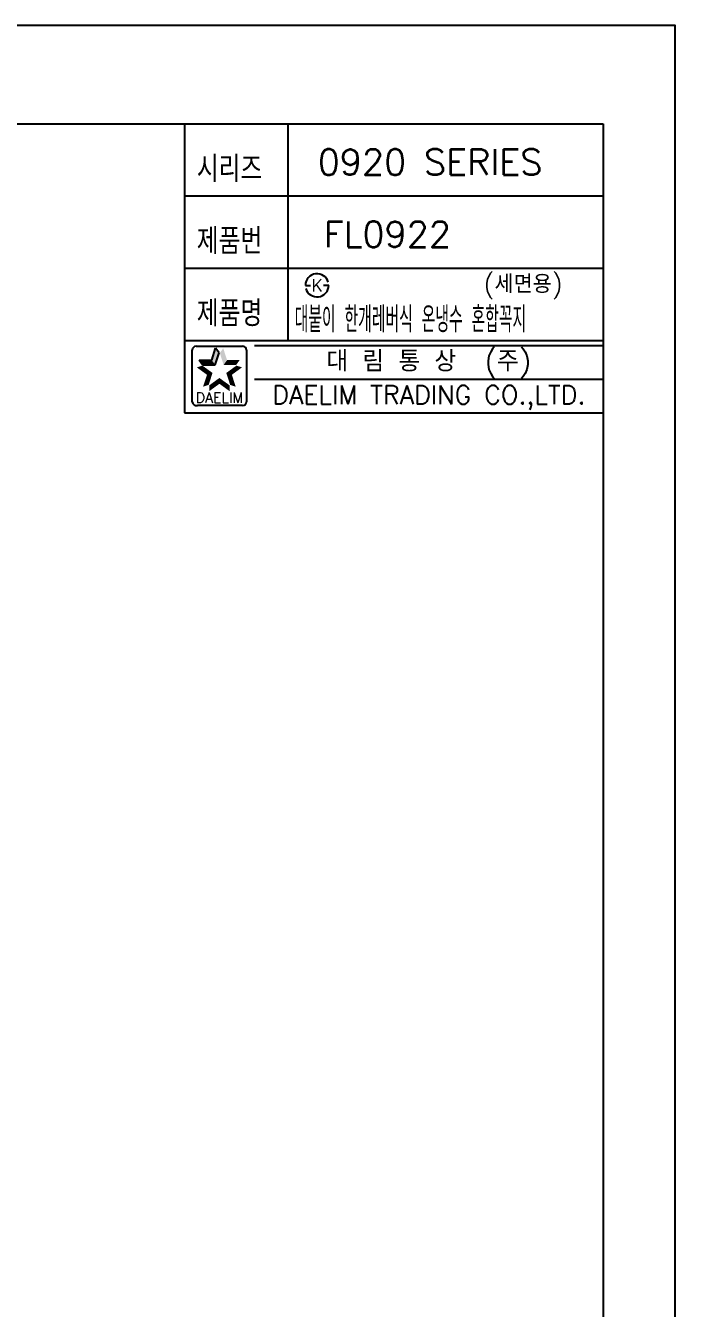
# Model space of a CAD drawing. Extents: x 47470 to 48064, y 16089 to 16509.
# Drawn here: x 47938.6 to 48064.4, y 16260.5 to 16509.1 of the extents above; entities that cross this region are included whole.
import ezdxf
from ezdxf.enums import TextEntityAlignment as Align

# ---------------------------------------------------------------- set-up
doc = ezdxf.new("R2010")
doc.units = 0
doc.header["$LTSCALE"] = 7
doc.header["$MEASUREMENT"] = 0
doc.layers.get('0').update_dxf_attribs({"color": 2, "linetype": 'CONTINUOUS'})
doc.layers.add('D', color=2, linetype='CONTINUOUS')
doc.layers.add('TXT', color=4, linetype='CONTINUOUS')
doc.styles.add('GHS', font='romans', dxfattribs={"bigfont": 'ghs'})
doc.styles.add('ROMANS', font='romans')

msp = doc.modelspace()

# ---------------------------------------------------------------- linework, layer by layer
at = {"color": 7}
for p, q in [((47969.40741, 16490.09586), (47969.40741, 16434.09586)), ((47989.40741, 16490.09586), (47989.40741, 16448.09586)), ((47969.40741, 16476.09586), (48050.40741, 16476.09586)), ((47969.40741, 16462.09586), (48050.40741, 16462.09586)), ((47969.40741, 16448.09586), (48050.40741, 16448.09586)), ((47969.40741, 16434.09586), (48050.40741, 16434.09586))]:
    msp.add_line(p, q, dxfattribs=at)
at = {"color": 2, "linetype": 'Continuous'}
for p, q in [((47971.6349, 16446.98039), (47980.6349, 16446.98039)), ((47982.90741, 16447.09586), (48050.40741, 16447.09586)), ((47970.8849, 16436.23039), (47970.8849, 16446.23039)), ((47981.3849, 16446.23039), (47981.3849, 16436.23039)), ((47982.90741, 16440.59586), (48050.40741, 16440.59586)), ((47980.6349, 16435.48039), (47971.8849, 16435.48039))]:
    msp.add_line(p, q, dxfattribs=at)
at = {"color": 2}
for p, q in [((47974.64655, 16444.27893), (47975.39592, 16446.58525)), ((47976.06102, 16445.66982), (47975.39592, 16446.58525)), ((47972.88664, 16443.3635), (47972.22154, 16444.27893)), ((47972.22154, 16444.27893), (47974.64655, 16444.27893)), ((47975.31165, 16443.3635), (47976.06102, 16445.66982)), ((47972.88664, 16443.3635), (47975.31165, 16443.3635))]:
    msp.add_line(p, q, dxfattribs=at)
at = {"linetype": 'Continuous'}
msp.add_lwpolyline([(47470.40741, 16089.09586), (48064.40741, 16089.09586), (48064.40741, 16509.09586), (47470.40741, 16509.09586)], close=True, dxfattribs=at)
at = {"color": 2, "linetype": 'Continuous'}
for centre, radius, start, end in [((47971.6349, 16446.23039), 0.75, 90, 180), ((47980.6349, 16446.23039), 0.75, 0, 90), ((47971.7599, 16436.35539), 0.88388, 188.1301024, 278.1301024), ((47980.6349, 16436.23039), 0.75, 270, 0)]:
    msp.add_arc(centre, radius, start, end, dxfattribs=at)
at = {"color": 2}
for points in [[(47974.64655, 16444.27893), (47975.31165, 16443.3635), (47975.39592, 16446.58525), (47976.06102, 16445.66982)], [(47976.87389, 16446.58525), (47976.20879, 16445.66982), (47977.62326, 16444.27893), (47976.95816, 16443.3635)], [(47972.22154, 16444.27893), (47972.88664, 16443.3635), (47974.64655, 16444.27893), (47975.31165, 16443.3635)], [(47977.62326, 16444.27893), (47976.95816, 16443.3635), (47980.04827, 16444.27893), (47979.38317, 16443.3635)], [(47973.7267, 16441.44792), (47974.80286, 16441.79758), (47971.76483, 16442.8733), (47972.84098, 16443.22297)], [(47972.97733, 16439.14159), (47974.05349, 16439.49126), (47973.7267, 16441.44792), (47974.80286, 16441.79758)], [(47980.50498, 16442.8733), (47979.42883, 16443.22297), (47978.54311, 16441.44792), (47977.46695, 16441.79758)], [(47978.54311, 16441.44792), (47977.46695, 16441.79758), (47979.29248, 16439.14159), (47978.21632, 16439.49126)], [(47976.1349, 16439.69825), (47976.1349, 16440.82979), (47974.17303, 16438.27287), (47974.17303, 16439.4044)], [(47978.09678, 16438.27287), (47978.09678, 16439.4044), (47976.1349, 16439.69825), (47976.1349, 16440.82979)]]:
    msp.add_solid(points, dxfattribs=at)
at = {"layer": 'D'}
for p, q in [((47992.7901, 16458.77774), (47993.2901, 16458.77774)), ((47993.2901, 16458.77774), (47993.7901, 16458.77774)), ((47996.7901, 16458.77774), (47996.2901, 16458.77774)), ((47997.2901, 16458.77774), (47996.7901, 16458.77774))]:
    msp.add_line(p, q, dxfattribs=at)
for start, end in [(15, 180), (195, 0)]:
    msp.add_arc((47995.0401, 16458.77774), 2.25, start, end, dxfattribs=at)
at = {"layer": 'TXT', "color": 4}
for p, q in [((47496.40741, 16490.09586), (48050.40741, 16490.09586)), ((48050.40741, 16490.09586), (48050.40741, 16100.09586))]:
    msp.add_line(p, q, dxfattribs=at)

# ---------------------------------------------------------------- texts
at = {"color": 7, "style": 'GHS'}
for s, p in [('0920 SERIES', (48016.91434, 16482.6746)), ('FL0922', (48008.6509, 16468.6746))]:
    msp.add_text(s, height=5, dxfattribs=at).set_placement(p, align=Align.MIDDLE)
at = {"style": 'GHS'}
msp.add_text('(세면용)', height=3.5, dxfattribs=at).set_placement((48027.29031, 16457.27704))
at = {"style": 'GHS', "width": 0.5}
msp.add_text('대붙이 한개레버식 온냉수 혼합꼭지', height=5, dxfattribs=at).set_placement((47990.70169, 16449.65707))
at = {"color": 7, "linetype": 'Continuous'}
for s, height, style, p in [('대 림 통 상  (주)', 4, 'GHS', (48016.66776, 16443.79096)), ('DAELIM TRADING CO.,LTD.', 3.6, 'ROMANS', (48016.66776, 16437.02361))]:
    msp.add_text(s, height=height, dxfattribs=dict(at, style=style)).set_placement(p, align=Align.MIDDLE)
at = {"color": 2, "linetype": 'Continuous', "style": 'ROMANS'}
msp.add_text('DAELIM', height=2, dxfattribs=at).set_placement((47976.1349, 16436.03039), align=Align.CENTER)
at = {"layer": 'D', "style": 'GHS', "width": 0.8}
for s, p in [('시리즈', (47971.74778, 16478.82525)), ('제품번', (47971.74778, 16464.82525)), ('제품명', (47971.74778, 16450.82525))]:
    msp.add_text(s, height=5, dxfattribs=at).set_placement(p)
at = {"layer": 'D', "style": 'GHS'}
msp.add_text('K', height=2.394, dxfattribs=at).set_placement((47995.0401, 16458.77774), align=Align.MIDDLE)

doc.saveas('drawing.dxf')
